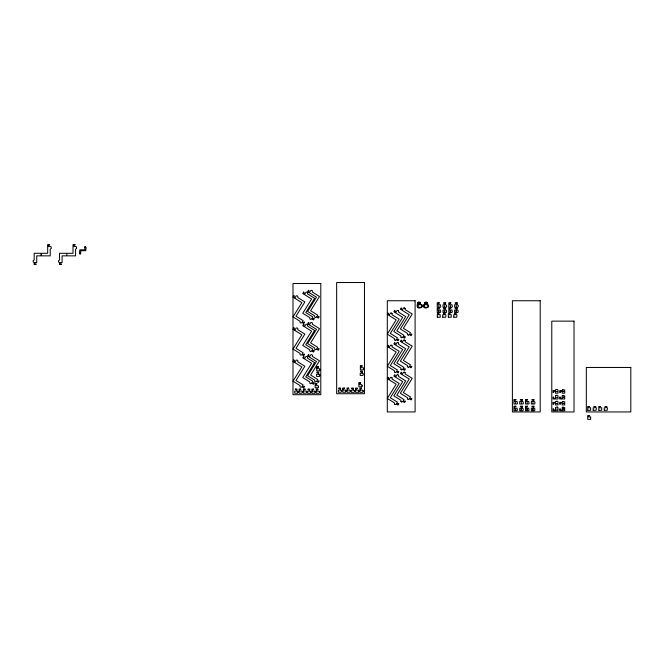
<?xml version="1.0" encoding="UTF-8"?>
<svg xmlns="http://www.w3.org/2000/svg" width="664" height="664" viewBox="0 0 664 664"><rect width="100%" height="100%" fill="white"/><g stroke="black" fill="none" stroke-linecap="round" stroke-linejoin="round"><path stroke-width="1" d="M388.133 313.043L387.303 314.371L396.159 319.882L387.303 334.133L394.424 338.565L394.374 339.686M388.623 313.35L388.564 313.441A0.93 0.93 0 0 1 388.224 313.997L389.328 314.985L390.498 313.093L391.179 313.043M392.109 313.624L392.05 314.744L399.18 319.176L390.316 333.428L397.445 337.86L396.574 339.254L397.952 339.81A0.93 0.93 0 0 1 398.3 339.254L398.358 339.155M394.657 310.462L393.835 311.798L402.691 317.301L393.835 331.552L400.956 335.984L400.898 337.113M395.155 310.769L395.097 310.868A0.93 0.93 0 0 1 394.748 311.416L395.852 312.412L397.031 310.52L397.711 310.47M398.632 311.042L398.583 312.171L405.704 316.603L396.848 330.855L403.969 335.278L403.106 336.673L404.484 337.229A0.93 0.93 0 0 1 404.824 336.673L404.882 336.582M401.189 307.888L400.359 309.216L409.223 314.728L400.359 328.979L407.488 333.411L407.43 334.531M401.687 308.196L401.629 308.287A0.93 0.93 0 0 1 401.28 308.843L402.384 309.831L403.563 307.938L404.235 307.888M405.164 308.469L405.106 309.59L412.236 314.022L403.372 328.273L410.501 332.706L409.638 334.1L411.008 334.656A0.93 0.93 0 0 1 411.356 334.1L411.414 334M388.133 345.189L387.303 346.517L396.159 352.028L387.303 366.279L394.424 370.711L394.374 371.832M388.623 345.496L388.564 345.587A0.93 0.93 0 0 1 388.224 346.143L389.328 347.131L390.498 345.247L391.179 345.189M395.304 340.267L396.283 339.719L398.018 340.798L398.848 339.462M392.109 345.77L392.05 346.89L399.18 351.322L390.316 365.573L397.445 370.006L396.574 371.4L397.952 371.956A0.93 0.93 0 0 1 398.3 371.4L398.358 371.3M394.657 342.607L393.835 343.944L402.691 349.455L393.835 363.706L400.956 368.13L400.898 369.259M395.155 342.914L395.097 343.014A0.93 0.93 0 0 1 394.748 343.57L395.852 344.558L397.031 342.666L397.711 342.616M401.828 337.685L402.816 337.138L404.55 338.217L405.38 336.889M398.632 343.188L398.583 344.317L405.704 348.749L396.848 363L403.969 367.433L403.106 368.827L404.484 369.375A0.93 0.93 0 0 1 404.824 368.819L404.882 368.727M401.189 340.034L400.359 341.362L409.223 346.874L400.359 361.125L407.488 365.557L407.43 366.677M401.687 340.341L401.629 340.433A0.93 0.93 0 0 1 401.28 340.989L402.384 341.977L403.563 340.092L404.235 340.034M408.36 335.113L409.348 334.565L411.082 335.644L411.912 334.307M405.164 340.615L405.106 341.744L412.236 346.168L403.372 360.419L410.501 364.851L409.638 366.246L411.008 366.802A0.93 0.93 0 0 1 411.356 366.246L411.414 366.146M388.133 377.343L387.303 378.671L396.159 384.182L387.303 398.433L394.424 402.865L394.374 403.994M388.623 377.65L388.564 377.741A0.93 0.93 0 0 1 388.224 378.297L389.328 379.285L390.498 377.401L391.179 377.343M395.304 372.413L396.283 371.865L398.018 372.944L398.848 371.616M392.109 377.924L392.05 379.053L399.18 383.477L390.316 397.736L397.445 402.16L396.574 403.554L397.952 404.11A0.93 0.93 0 0 1 398.3 403.554L398.358 403.463M394.657 374.762L393.835 376.098L402.691 381.609L393.835 395.86L400.956 400.292L400.898 401.413M395.155 375.077L395.097 375.168A0.93 0.93 0 0 1 394.748 375.724L395.852 376.712L397.031 374.82L397.711 374.77M401.828 369.84L402.816 369.292L404.55 370.371L405.38 369.035M398.632 375.351L398.583 376.471L405.704 380.904L396.848 395.155L403.969 399.587L403.106 400.981L404.484 401.529A0.93 0.93 0 0 1 404.824 400.981L404.882 400.882M401.189 372.189L400.359 373.525L409.223 379.028L400.359 393.279L407.488 397.711L407.43 398.84M401.687 372.496L401.629 372.587A0.93 0.93 0 0 1 401.28 373.143L402.384 374.131L403.563 372.247L404.235 372.197M408.36 367.258L409.348 366.711L411.082 367.79L411.912 366.462M405.164 372.77L405.106 373.898L412.236 378.331L403.372 392.582L410.501 397.006L409.638 398.4L411.008 398.956A0.93 0.93 0 0 1 411.356 398.4L411.414 398.309M395.304 404.567L396.283 404.019L398.018 405.098L398.848 403.77M401.828 401.994L402.816 401.446L404.55 402.525L405.38 401.189M408.36 399.413L409.348 398.865L411.082 399.944L411.912 398.616M437.369 317.243L440.215 317.243L440.215 314.686L438.074 314.686L438.074 314.022L439.12 313.657L437.302 313.657L437.302 317.168M442.797 317.243L445.644 317.243L445.934 315.383L445.278 313.657L443.452 313.657L444.506 314.022L444.506 314.686L442.73 314.686L442.73 317.168M448.399 317.243L451.246 317.243L451.246 314.686L449.105 314.686L449.105 314.022L450.151 313.657L448.333 313.657L448.333 317.168M453.827 317.243L456.674 317.243L456.965 315.383L456.309 313.657L454.483 313.657L455.537 314.022L455.537 314.686L453.753 314.686L453.753 317.168M361.93 365.656L360.361 365.656L360.361 369.889L363.133 369.889L363.532 369.342M361.93 366.246L360.909 366.246L360.909 367.707L363.133 367.707L363.532 368.254M318.263 366.644L316.695 366.644L316.695 370.877L319.467 370.877L319.874 370.329M318.263 367.225L317.243 367.225L317.243 368.686L319.467 368.686L319.874 369.234M360.834 371.193L362.403 371.193L362.403 373.234L363.391 373.782L362.984 375.426L360.212 375.426L360.212 373.234L361.855 373.234L361.855 371.782L360.834 371.782M317.168 372.172L318.737 372.172L318.737 374.222L319.724 374.77M317.168 372.761L318.189 372.761L318.189 374.222L316.554 374.222L316.554 376.405L319.326 376.405L319.724 375.857M360.411 382.613L358.842 382.613L358.842 386.846L361.614 386.846L362.021 386.299M360.411 383.194L359.39 383.194L359.39 384.655L361.614 384.655L362.021 385.203M316.753 383.593L315.184 383.593L315.184 387.826L317.956 387.826L318.355 387.278M316.753 384.182L315.732 384.182L315.732 385.643L317.956 385.643L318.355 386.182M339.047 388.017L340.615 388.017L340.615 390.058L341.595 390.606M344.301 388.017L342.732 388.017L342.732 392.25L345.504 392.25L345.902 391.702M348.6 388.017L347.031 388.017L347.031 392.25L349.803 392.25L350.21 391.702M351.895 388.091L353.464 388.091L353.464 390.133L354.452 390.681M357.149 388.091L355.58 388.091L355.58 392.324L358.352 392.324L358.751 391.777M361.457 388.091L359.888 388.091L359.888 392.324L362.66 392.324L363.059 391.777M339.047 388.598L340.068 388.598L340.068 390.058L338.424 390.058L338.424 392.25L341.196 392.25L341.669 390.681M344.301 388.598L343.28 388.598L343.28 390.058L345.504 390.058L345.902 390.606M348.6 388.598L347.579 388.598L347.579 390.058L349.803 390.058L350.21 390.606M351.895 388.681L352.916 388.681L352.916 390.133L351.273 390.133L351.273 392.324L354.045 392.324L354.452 391.777M357.149 388.681L356.128 388.681L356.128 390.133L358.352 390.133L358.751 390.681M361.457 388.681L360.428 388.681L360.428 390.133L362.66 390.133L363.059 390.681M295.38 388.996L296.949 388.996L296.949 391.038L297.937 391.586M300.634 388.996L299.066 388.996L299.066 393.229L301.838 393.229L302.244 392.681M304.942 388.996L303.373 388.996L303.373 393.229L306.146 393.229L306.544 392.681M308.229 389.071L309.797 389.071L309.797 391.121L310.785 391.669M313.483 389.071L311.914 389.071L311.914 393.304L314.686 393.304L315.093 392.756M317.79 389.071L316.222 389.071L316.222 393.304L318.994 393.304L319.392 392.756M295.38 389.577L296.401 389.577L296.401 391.038L294.758 391.038L294.758 393.229L297.538 393.229L297.937 392.681M300.634 389.577L299.613 389.577L299.613 391.038L301.838 391.038L302.244 391.586M304.942 389.577L303.921 389.577L303.921 391.038L306.146 391.038L306.544 391.586M308.229 389.66L309.258 389.66L309.258 391.121L307.615 391.121L307.615 393.304L310.387 393.304L310.785 392.756M313.483 389.66L312.462 389.66L312.462 391.121L314.686 391.121L315.093 391.669M317.79 389.66L316.769 389.66L316.769 391.121L318.994 391.121L319.392 391.669M563.006 391.279L563.96 391.279M556.291 391.577L557.245 391.577M563.006 391.577L563.96 391.577M563.006 397.055L563.96 397.055M556.291 397.362L557.245 397.362M563.006 397.362L563.96 397.362M563.006 403.172L563.96 403.172M556.291 403.48L557.245 403.48M563.006 403.48L563.96 403.48M557.221 406.966L555.444 407.621L555.444 410.061L553.585 410.061L553.585 408.792L553.054 408.792L553.054 410.726L558.001 410.726L558.001 407.621L557.403 407.156M563.006 408.816L563.96 408.816M556.291 409.124L557.245 409.124M563.006 409.124L563.96 409.124M587.798 410.31L590.636 410.31L590.636 407.754L588.42 407.754L588.42 406.858L589.549 406.468L587.723 406.468L587.723 410.236M593.218 410.31L596.064 410.31L596.355 408.451L595.699 406.468L593.857 406.468L595.002 406.858L595.002 407.754L593.151 407.754L593.151 410.236M598.878 410.31L601.717 410.31L601.717 407.754L599.501 407.754L599.501 406.858L600.63 406.468L598.803 406.468L598.803 410.236M604.306 410.31L607.145 410.31L607.444 408.451L606.78 406.468L604.937 406.468L606.083 406.858L606.083 407.754L604.232 407.754L604.232 410.236M404.334 307.864L405.14 308.37M397.811 310.445L398.616 310.943M391.279 313.018L392.084 313.524M407.455 334.631L408.26 335.137M400.923 337.212L401.728 337.71M404.334 340.018L405.14 340.516M394.399 339.785L395.204 340.292M397.811 342.591L398.616 343.089M391.279 345.164L392.084 345.67M407.455 366.785L408.26 367.283M400.923 369.358L401.728 369.856M404.334 372.172L405.14 372.67M394.399 371.94L395.204 372.438M397.811 374.745L398.616 375.251M391.279 377.326L392.084 377.824M407.455 398.939L408.26 399.438M400.923 401.512L401.728 402.019M394.399 404.094L395.204 404.592M533.15 409.016L533.15 410.111M532.96 402.409L532.96 403.355M532.636 409.016L532.636 410.111M527.349 408.999L527.349 410.095M527.158 402.409L527.158 403.355M526.834 408.999L526.834 410.095M521.547 409.016L521.547 410.111M521.356 402.409L521.356 403.355M521.033 409.016L521.033 410.111M515.745 408.999L515.745 410.095M515.554 402.409L515.554 403.355M515.231 408.999L515.231 410.095M456.45 310.777L456.45 311.873M456.259 305.647L456.259 306.602M455.936 310.777L455.936 311.873M450.649 310.76L450.649 311.856M450.458 305.647L450.458 306.602M450.134 310.76L450.134 311.856M444.847 310.777L444.847 311.873M444.656 305.647L444.656 306.602M444.332 310.777L444.332 311.873M439.045 310.76L439.045 311.856M438.854 305.647L438.854 306.602M438.531 310.76L438.531 311.856M363.606 368.321L363.606 369.275M363.133 390.756L363.133 391.702M362.004 365.731L362.004 366.171M362.087 385.278L362.087 386.224M361.523 388.166L361.523 388.606M360.759 371.267L360.759 371.707M360.486 382.688L360.486 383.128M358.826 390.756L358.826 391.702M357.224 388.166L357.224 388.606M354.518 390.756L354.518 391.702M351.82 388.166L351.82 388.606M350.285 390.681L350.285 391.627M348.675 388.083L348.675 388.523M345.977 390.681L345.977 391.627M344.367 388.083L344.367 388.523M338.972 388.083L338.972 388.523M319.94 369.308L319.94 370.255M319.799 374.836L319.799 375.791M319.467 391.735L319.467 392.69M318.429 386.257L318.429 387.212M318.338 366.711L318.338 367.151M317.865 389.146L317.865 389.585M317.101 372.247L317.101 372.687M316.828 383.667L316.828 384.107M315.168 391.735L315.168 392.69M313.557 389.146L313.557 389.585M310.86 391.735L310.86 392.69M308.162 389.146L308.162 389.585M306.619 391.66L306.619 392.607M305.017 389.071L305.017 389.502M302.311 391.66L302.311 392.607M300.709 389.071L300.709 389.502M298.012 391.66L298.012 392.607M295.306 389.071L295.306 389.502M66.848 254.046L66.848 255.25M41.508 254.046L41.508 255.25M41.019 254.046L41.019 255.25M417.772 302.759C413.996 313.35 428.936 304.867 419.316 304.236L419.316 303.805C422.702 303.863 418.727 300.46 417.772 302.718M423.947 304.668C421.291 310.022 431.185 307.988 428.097 304.867C427.035 303.979 428.272 301.049 424.993 302.327C424.23 302.236 424.337 304.56 425.873 303.805L423.947 304.668M556.034 389.585L555.444 390.615L553.054 390.615L553.054 392.548L553.585 392.548L553.585 391.279L555.444 391.279L555.444 393.171L558.001 393.171L558.001 390.067L557.27 389.419L556.034 389.569M556.034 395.387L555.444 395.868L555.444 398.309L553.585 398.309L553.585 397.039L553.054 397.039L553.054 398.973L558.001 398.973L558.001 395.868L557.27 395.221L556.042 395.354M556.034 401.338L555.444 402.367L553.054 402.367L553.054 404.301L553.585 404.301L553.585 403.031L555.444 403.031L555.444 404.924L558.001 404.924L558.001 401.811L557.27 401.172L556.034 401.322M562.773 389.635L562.176 390.615L559.769 390.615L559.769 392.548L560.325 392.548L560.325 391.279L562.176 391.279L562.176 393.171L564.732 393.171L564.732 390.067L562.773 389.635M562.748 395.445L562.159 395.868L562.159 398.309L560.3 398.309L560.3 397.039L559.744 397.039L559.744 398.973L564.707 398.973L564.707 395.868L562.748 395.445M562.773 401.396L562.176 402.367L559.769 402.367L559.769 404.301L560.325 404.301L560.325 403.031L562.176 403.031L562.176 404.924L564.732 404.924L564.732 401.811L562.781 401.363M562.748 407.198L562.159 407.621L562.159 410.061L560.3 410.061L560.3 408.792L559.744 408.792L559.744 410.726L564.707 410.726L564.707 407.621L562.748 407.181M293.861 295.746L292.998 297.14L301.854 302.651L292.998 316.902L300.12 321.326L300.028 322.513L300.958 323.094L301.979 322.488L303.714 323.567L304.585 322.173L304.087 321.857L303.506 322.787L302.269 322.023L303.133 320.629L296.011 316.197L304.867 301.946L297.746 297.513L297.837 296.327L296.908 295.746L296.194 295.862L295.023 297.754L293.778 296.982L294.359 296.053L293.861 295.746M303.614 292.11L302.743 293.505L311.607 299.016L302.743 313.267L309.872 317.699L309.773 318.886L310.702 319.467L311.731 318.853L313.466 319.932L314.329 318.537L313.831 318.23L313.259 319.16L312.014 318.388L312.885 316.994L305.755 312.561L314.62 298.31L307.49 293.878L307.59 292.691L306.66 292.118L305.946 292.226L304.768 294.119L303.531 293.347L304.104 292.417L303.614 292.11M308.486 290.292L307.615 291.687L316.479 297.198L307.615 311.449L314.744 315.881L314.653 317.068L315.583 317.649L316.603 317.035L318.338 318.114L319.201 316.72L318.712 316.413L318.131 317.342L316.894 316.57L317.757 315.176L310.636 310.752L319.492 296.493L312.37 292.069L312.462 290.882L311.532 290.301L310.818 290.417L309.64 292.301L308.403 291.537L308.984 290.608L308.486 290.292M293.861 327.892L292.998 329.286L301.854 334.797L292.998 349.048L300.12 353.48L300.028 354.667L300.958 355.24L301.979 354.634L303.714 355.713L304.585 354.319L304.087 354.012L303.506 354.941L302.269 354.169L303.133 352.775L296.011 348.343L304.867 334.092L297.746 329.659L297.837 328.472L296.908 327.9L296.194 328.008L295.023 329.9L293.778 329.128L294.359 328.199L293.861 327.892M303.614 324.256L302.743 325.651L311.607 331.162L302.743 345.413L309.872 349.845L309.773 351.032L310.702 351.613L311.731 350.999L313.466 352.078L314.329 350.683L313.831 350.376L313.259 351.306L312.014 350.534L312.885 349.139L305.755 344.716L314.62 330.456L307.49 326.032L307.59 324.845L306.66 324.264L305.946 324.381L304.768 326.265L303.531 325.501L304.104 324.572L303.614 324.256M308.486 322.447L307.615 323.841L316.479 329.344L307.615 343.595L314.744 348.027L314.653 349.214L315.583 349.795L316.603 349.181L318.338 350.26L319.201 348.866L318.712 348.558L318.131 349.488L316.894 348.716L317.757 347.322L310.636 342.898L319.492 328.647L312.37 324.215L312.462 323.028L311.532 322.447L310.818 322.563L309.64 324.455L308.403 323.683L308.984 322.754L308.486 322.447M293.861 360.046L292.998 361.44L301.854 366.951L292.998 381.202L300.12 385.635L300.028 386.822L300.958 387.394L301.979 386.788L303.714 387.867L304.585 386.473L304.087 386.166L303.506 387.095L302.269 386.323L303.133 384.929L296.011 380.497L304.867 366.246L297.746 361.814L297.837 360.627L296.908 360.054L296.194 360.162L295.023 362.054L293.778 361.282L294.359 360.353L293.861 360.046M303.614 356.419L302.743 357.813L311.607 363.316L302.743 377.567L309.872 381.999L309.773 383.186L310.702 383.767L311.731 383.153L313.466 384.232L314.329 382.837L313.831 382.53L313.259 383.46L312.014 382.688L312.885 381.302L305.755 376.87L314.62 362.619L307.49 358.186L307.59 357L306.66 356.419L305.946 356.535L304.768 358.427L303.531 357.655L304.104 356.726L303.614 356.419M308.486 354.601L307.615 355.995L316.479 361.507L307.615 375.758L314.744 380.181L314.653 381.368L315.583 381.949L316.603 381.343L318.338 382.422L319.201 381.028L318.712 380.721L318.131 381.651L316.894 380.879L317.757 379.484L310.636 375.052L319.492 360.801L312.37 356.369L312.462 355.182L311.532 354.601L310.818 354.717L309.64 356.609L308.403 355.838L308.984 354.908L308.486 354.601M49.609 244.601L47.675 244.601L47.675 253.299L34.171 253.299L34.171 260.047L33.2 260.637L33.2 262.014L34.171 262.604L34.171 264.546L36.105 264.546L36.105 263.998L34.835 263.998L34.835 262.604L36.727 262.604L36.727 255.856L50.223 255.856L50.223 249.1L51.203 248.51L51.203 247.141L50.779 246.552L48.339 246.552L48.339 245.157L49.609 245.157L49.609 244.601M74.949 244.634L73.015 244.634L73.015 253.299L59.519 253.299L59.519 260.047L58.556 260.637L58.556 262.014L59.519 262.604L59.519 264.513L61.453 264.513L61.453 263.957L60.183 263.957L60.183 262.604L62.067 262.604L62.067 255.856L75.572 255.856L75.572 249.1L76.526 248.51L76.526 247.141L76.119 246.552L73.679 246.552L73.679 245.19L74.949 245.19L74.949 244.634M85.49 246.502L84.834 246.502L84.834 249.83L79.871 249.83L79.431 252.527L79.871 254.038L80.527 254.038L80.095 253.191L80.751 253.191L80.751 250.71L85.706 250.71L86.146 247.564L85.05 247.348L85.49 246.502M364.461 282.532L336.656 282.532L336.656 393.727L364.461 393.727L364.461 282.532M320.795 283.511L292.998 283.511L292.998 394.707L320.795 394.707L320.795 283.511M415.1 300.742L387.303 300.742L387.303 411.946L415.1 411.946L415.1 300.742M540.206 300.742L512.4 300.742L512.4 411.946L540.206 411.946L540.206 300.742M420.171 302.792L418.237 302.792L418.237 307.258L421.341 307.258L421.823 306.635L421.341 304.701L418.851 304.701L418.851 303.348L420.171 303.348L420.171 302.792M426.96 302.792L425.026 302.792L425.026 303.348L426.338 303.348L426.338 304.701L424.404 304.701L424.404 307.258L427.516 307.258L427.998 306.635L427.998 305.324L426.96 304.701L426.96 302.792M439.153 302.792L437.219 302.792L437.219 307.258L440.332 307.258L440.813 306.668L440.332 304.701L437.883 304.701L437.883 303.348L439.153 303.348L439.153 302.792M445.577 302.792L443.643 302.792L443.643 303.348L444.913 303.348L444.913 304.701L443.021 304.701L443.021 307.258L446.133 307.258L446.615 306.668L446.615 305.291L445.577 304.701L445.577 302.792M450.756 302.792L448.822 302.792L448.822 307.258L451.935 307.258L452.416 306.668L451.935 304.701L449.486 304.701L449.486 303.348L450.756 303.348L450.756 302.792M457.181 302.792L455.247 302.792L455.247 303.348L456.517 303.348L456.517 304.701L454.624 304.701L454.624 307.258L457.737 307.258L458.218 306.668L458.218 305.291L457.181 304.701L457.181 302.792M439.153 307.988L437.219 307.988L437.219 312.487L440.332 312.487L440.747 311.897L440.332 309.93L437.883 309.93L437.883 308.536L439.153 308.536L439.153 307.988M445.577 308.005L443.643 308.005L443.643 308.561L444.913 308.561L444.913 309.955L443.021 309.955L443.021 312.512L446.133 312.512L446.548 311.914L446.548 310.544L445.577 309.955L445.577 308.005M450.756 307.988L448.822 307.988L448.822 312.487L451.935 312.487L452.35 311.897L451.935 309.93L449.486 309.93L449.486 308.536L450.756 308.536L450.756 307.988M457.181 308.005L455.247 308.005L455.247 308.561L456.517 308.561L456.517 309.955L454.624 309.955L454.624 312.512L457.737 312.512L458.152 311.914L458.152 310.544L457.181 309.955L457.181 308.005M574.02 321.135L551.776 321.135L551.776 411.946L574.02 411.946L574.02 321.135M630.8 367.466L586.32 367.466L586.32 411.946L630.8 411.946L630.8 367.466M515.853 399.545L513.919 399.545L513.919 404.011L517.024 404.011L517.505 403.421L517.024 401.454L514.583 401.454L514.583 400.101L515.853 400.101L515.853 399.545M522.277 399.545L520.344 399.545L520.344 400.101L521.614 400.101L521.614 401.454L519.721 401.454L519.721 404.011L522.825 404.011L523.315 403.421L523.315 402.052L522.277 401.454L522.277 399.545M527.457 399.545L525.523 399.545L525.523 404.011L528.635 404.011L529.117 403.421L528.635 401.454L526.187 401.454L526.187 400.101L527.457 400.101L527.457 399.545M533.881 399.545L531.947 399.545L531.947 400.101L533.217 400.101L533.217 401.454L531.324 401.454L531.324 404.011L534.437 404.011L534.918 403.421L534.918 402.052L533.881 401.454L533.881 399.545M515.853 406.194L513.919 406.194L513.919 410.726L517.024 410.726L517.447 410.136L517.024 408.169L514.583 408.169L514.583 406.75L515.853 406.75L515.853 406.194M527.457 406.194L525.523 406.194L525.523 410.726L528.635 410.726L529.05 410.136L528.635 408.169L526.187 408.169L526.187 406.75L527.457 406.75L527.457 406.194M522.277 406.219L520.344 406.219L520.344 406.775L521.614 406.775L521.614 408.194L519.721 408.194L519.721 410.75L522.825 410.75L523.249 410.153L523.249 408.783L522.277 408.194L522.277 406.219M533.881 406.219L531.947 406.219L531.947 406.775L533.217 406.775L533.217 408.194L531.324 408.194L531.324 410.75L534.437 410.75L534.852 410.153L534.852 408.783L533.881 408.194L533.881 406.219M589.549 415.556L587.723 415.556L587.723 419.324L590.636 419.399L590.636 416.843L588.42 416.843L588.42 415.946L589.549 415.556"/></g></svg>
